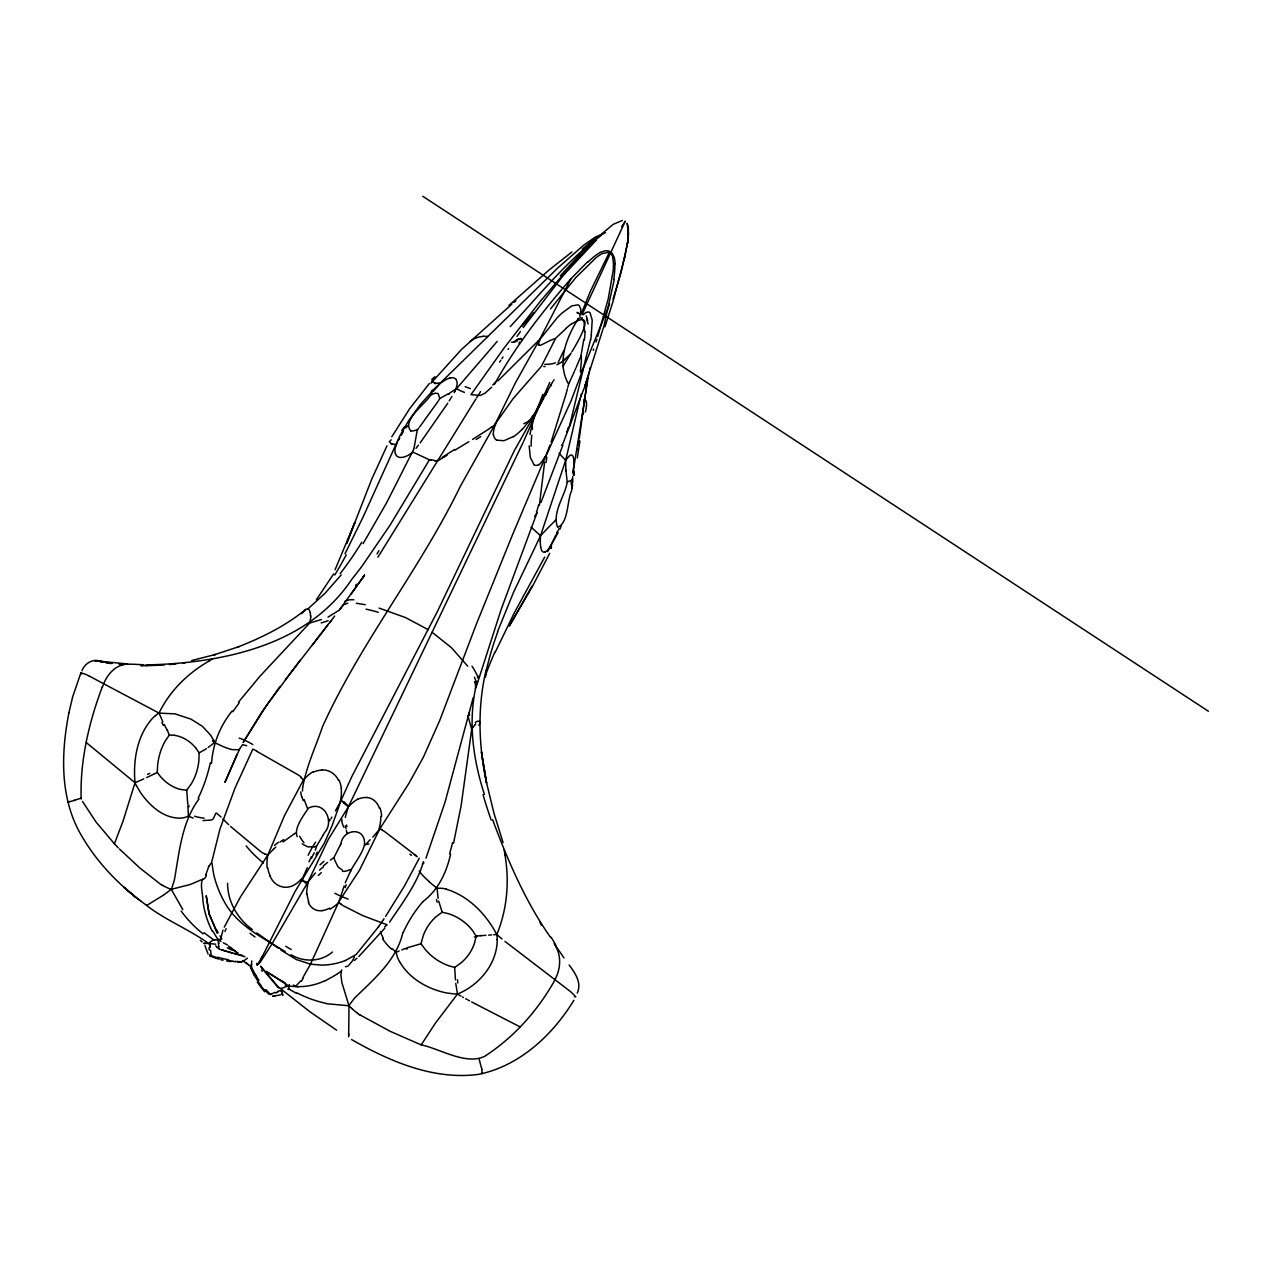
<?xml version="1.0" encoding="UTF-8"?>
<svg xmlns="http://www.w3.org/2000/svg" width="1272" height="1272" viewBox="0 0 1272 1272"><rect width="100%" height="100%" fill="white"/><g stroke="black" fill="none" stroke-linecap="round" stroke-linejoin="round"><path stroke-width="1.5" d="M567.773 457.713A14.358 7.982 -84.4 0 1 570.524 455.169L571.223 454.978A4.373 2.48 -85.7 0 1 573.211 456.918L573.72 459.415A20.909 11.766 -86.2 0 1 573.863 464.773L573.338 471.244M567.169 482.183C565.404 495.237 551.635 512.791 557.661 527.308C568.679 522.744 566.899 501.025 571.557 490.738M503.06 842.557L494.013 813.38L486.556 782.821L481.42 751.832L486.572 783.107C478.59 745.98 477.286 707.057 486.127 669.994M627.7 241.982L628.209 227.052L627.144 223.395M540.218 541.459L540.536 535.75L565.674 460.321L580.255 398.216M202.741 878.888C199.72 884.851 202.964 893.818 202.916 900.624A80.327 71.343 62.3 0 0 212.297 931.231M572.766 482.708L572.686 476.618M484.409 794.396C473.2 759.75 468.017 722.735 475.887 686.801M251.522 964.24L251.729 960.917M584.468 331.499L584.198 322.802L582.099 318.334M567.694 457.523L565.674 460.321L565.833 469.352M448.444 393.7L439.762 398.486L438.188 393.62L435.278 393.127L430.922 394.924L432.067 392.81M439.826 398.518L438.76 400.251M577.965 319.049C566.533 337.732 556.548 361.884 568.139 383.397M572.607 484.95L572.082 487.812L570.81 480.546L567.201 481.865L565.976 470.751M613.056 299.238L621.181 271.779L627.573 242.682L628.447 234.159L627.207 223.538M454.661 967.404L449.461 965.989A46.317 39.352 34.4 0 1 425.118 949.278L421.016 943.776L423.131 935.969A57.097 51.246 50.7 0 1 436.042 916.714L442.195 912.231L448.348 913.662A46.825 44.409 33.5 0 1 472.818 930.913L476.141 936.24L474.52 943.124A53.09 47.7 18.4 0 1 460.973 962.92L454.676 967.467L455.44 979.917M587.457 377.991L586.964 382.236M586.63 385.019L579.301 438.22M430.731 395.02C425.913 403.574 401.507 420.332 410.777 430.795M583.737 339.751L580.97 355.89M573.036 472.341L589.031 371.949M544.623 462.149L544.337 464.328A63.552 34.662 -85.2 0 0 544.114 466.268L539.376 505.366M573.322 470.386L573.052 472.294M591.289 334.902L592.227 320.051L590.049 312.769A3.466 2.83 73.7 0 0 588.109 312.006L586.026 312.578M614.265 279.506L604.009 325.823L584.579 387.006M628.13 238.341L627.08 245.973M467.858 715.564L471.689 729.222L461.164 805.462L453.579 843.129M577.313 457.984L579.921 441.05M587.473 261.937L570.937 278.822L539.36 340.069L515.462 382.761L495.253 423.926L460.512 485.983C420.014 569.363 360.755 642.249 322.531 726.63C315.695 747.03 305.932 767 302.625 788.29A30.639 21.942 -53.1 0 0 302.513 791.041M519.167 343.567L519.453 342.12M572.082 487.812L571.669 490.133M68.958 712.59L68.911 712.781C60.977 753.406 59.704 798.403 81.297 835.307L81.392 835.434C95.146 859.3 114.035 879.89 135.484 897.046L124.02 887.395L135.484 897.046M389.566 922.168C402.063 903.486 417.757 882.816 423.417 861.621M571.971 479.019L571.764 480.275M590.526 339.656L583.18 368.785L571.128 400.728L543.573 461.227L512.473 534.892L476.603 623.519L439.619 720.747L423.258 757.412L408.948 783.282L379.613 829.185L359.626 869.984L338.956 901.562L310.495 964.16L296.344 959.549L280.953 950.105M578.999 439.921L578.013 445.216M476.221 684.972L476.889 681.347M316.537 846.468L315.297 850.237M414.736 444.182L417.2 430.493L418.695 428.076M414.64 444.675L413.766 448.921M348.671 1036.791L348.989 1005.77L341.882 982.588L340.896 975.02L341.612 969.916M624.775 257.294L627.589 242.618M102.221 687.119C88.865 722.591 79.882 761.117 81.169 799.039M589.588 369.007L589.779 368.021M583.61 412.685L583.26 414.306M576.932 450.797L577.313 448.905M477.588 677.738L477.938 675.941M585.231 384.637L584.738 386.545M567.773 387.308L569.013 383.095M326.268 1003.672L348.989 1005.77A42.676 38.542 61.7 0 1 350.15 1003.91L354.347 998.361A69.372 63.123 55.4 0 1 356.001 996.692C375.161 978.025 396.8 959.565 402.874 932.503M211.518 763.375C212.949 744.056 219.802 726.28 232.092 711M413.686 449.334L386.815 502.392L363.124 543.621M68.911 712.781L72.663 696.786L80.947 672.761L86.48 674.669A55.889 18.953 17.4 0 1 88.499 675.702M238.484 702.144L259.933 676.259L309.668 623.026L310.734 617.874A20.988 17.522 -27.6 0 0 310.94 615.887M455.312 390.743L457.077 385.003A14.58 12.641 -4.1 0 0 456.68 380.694L456.012 379.454M625.427 254.686L613.04 301.337L604.963 326.809M205.603 875.263L208.608 867.027M580.763 396.164L581.256 394.129M567.407 388.755L566.231 393.286M566.008 394.097L551.158 441.893M473.216 697.597L445.041 802.203L425.977 858.171M350.563 871.05C353.918 864.165 361.868 854.482 364.364 845.371C366.654 826.371 342.915 828.374 340.912 843.924M561.127 525.94L560.03 529.041M450.574 854.212C446.329 873.117 438.156 890.05 422.702 901.8M542.921 394.336L534.256 416.628L530.297 432.639A51.262 42.564 72.1 0 0 529.995 434.579M476.507 686.005L501.375 608.811L537.197 512.314M569.125 427.63L582.926 370.581A28.62 14.612 -84.1 0 0 583.292 368.816M577.25 993.05C582.067 982.874 574.976 972.842 569.172 965.019M597.745 336.444L608.255 298.777L613.152 270.713A61.199 54.887 68.1 0 0 613.358 262.048M143.768 778.909L135.039 782.741L123.082 820.997L114.416 843.797L115.927 845.403M543.764 398.168L514.158 450.972L437.218 611.864L351.74 776.747L341.166 800.104L332.024 825.846L324.233 843.336L295.247 891.179L262.207 956.703M595.996 342.025L596.87 339.242M344.14 885.948L343.965 886.505A30.369 1.336 -72 0 0 342.597 890.495M593.293 350.356L593.738 348.973M523.301 442.052L348.385 806.782L345.761 815.432A28.477 17.045 -47.6 0 0 345.332 817.387M581.352 313.421L590.542 290.986L609.733 251.618M338.956 901.562L341.627 893.739A27.189 3.355 -71.3 0 0 342.597 890.813M584.293 387.801L562.812 443.88M485.204 677.324L486.397 674.065M199.036 798.895C182.135 821.696 179.447 850.586 174.757 877.871A69.928 59.1 76.9 0 1 174.264 880.319L172.133 887.22A42.946 37.317 73.4 0 1 171.259 889.287L163.961 894.804M497.495 631.707L513.522 592.339L540.187 536.498M549.965 445.089L545.481 456.855M345.253 882.784L350.372 871.511M562.876 445.216L540.934 502.551M580.43 357.305L576.232 367.242M222.998 930.102L221.042 937.559M609.558 304.135L583.18 368.785M557.057 532.189L556.595 533.302M549.774 382.395L523.826 440.891M497.193 939.579A50.498 45.84 31.2 0 0 496.843 934.475C507.083 909.575 509.547 881.814 505.032 855.325M558.122 362.584L563.798 350.484M555.912 534.924L550.013 547.055M575.755 368.355L575.008 370.057M335.061 569.761L354.745 522.681L346.684 543.446L371.774 479.099L386.974 445.836M302.498 878.427L306.377 869.73A27.237 1.638 -66.1 0 0 307.299 867.663M495.221 652.234L514.333 612.818L544.702 557.072M574.499 371.185L571.478 377.879M224.27 927.129L240.519 896.792L267.883 854.975L284.451 815.67L303.738 779.45M80.915 672.84L81.726 673.985M495.253 423.926L513.109 398.629L541.379 366.368L555.673 338.273L566.263 328.303M570.11 354.618L571.16 352.98M571.001 378.897L569.697 381.68M314.184 852.765L311.576 858.155M549.711 553.304L532.793 585.74L509.627 625.474M214.364 742.641A26.06 20.018 82.1 0 0 210.198 734.66L202.391 726.312L190.943 719.109L175.075 713.894L159.048 713.099L103.716 683.78C107.929 673.174 117.167 663.348 129.506 664.207A122.573 93.762 86.9 0 1 133.608 664.254L143.879 664.763M536.943 512.886L534.638 516.512M155.47 715.564A50.514 38.303 82.7 0 1 159.016 713.036C169.733 691.109 187.715 673.222 208.862 661.202M419.283 858.187L404.337 886.234L385.607 916.381M569.506 382.077L569.077 382.952M237.053 754.248L224.953 782.36L239.231 749.876M423.989 862.829L422.399 864.086M323.247 834.893L316.633 846.071L314.423 846.786M331.849 817.101L330.974 818.755M310.273 964.605L302.466 978.391M252.842 749.097L234.986 788.115L219.992 828.915L211.756 861.891L213.632 874.023A99.773 91.87 46 0 0 224.142 901.435C235.749 923.329 258.152 935.381 278.695 947.64M556.675 535.115L547.628 551.587M345.014 553.781L363.013 517.211L399.853 435.803L408.773 420.476L420.078 404.894L434.404 388.85L557.788 267.947L583.673 245.194L595.073 237.26L601.783 234.223M261.364 958.309L257.167 965.082L256.642 963.445M478.892 725.231L479.814 723.227A3.959 1.399 -54.1 0 0 479.973 722.003M339.894 845.801L333.995 857.519L334.695 860.063A19.191 7.966 70.9 0 0 334.886 860.54L338.082 866.995L342.375 870.096M581.924 314.884L625.283 221.153L621.706 226.734M401.205 435.31L403.383 431.462M243.079 742.546L261.682 712.256L280.079 686.419M551.428 384.7L550.633 386.163M340.53 801.63L336.317 809.246A28.525 2.178 -64 0 1 335.395 810.868M399.154 438.999L399.758 437.918M243.461 742.021L266.595 705.388L300.017 660.422M398.899 439.46L398.216 440.668M209.021 866.28L210.5 863.895A5.311 5.12 25.5 0 1 211.088 863.195M509.277 626.094L532.014 586.122M391.776 436.821L409.632 408.741L429.3 383.524M547.119 392.364L547.58 391.538M546.149 394.05L545.147 395.783M355.699 585.518L356.414 584.277M573.863 1000.317C552.589 1035.185 519.024 1066.524 477.843 1074.474C433.116 1080.135 389.534 1061.277 351.517 1039.51M360.183 1015.024L390.202 1031.338L421.191 1044.869L435.278 1023.34L457.475 994.084A63.266 56.874 26.4 0 0 459.097 993.416C478.304 984.83 494.14 966.927 496.859 945.653A41.038 37.111 33 0 0 497.129 942.027L497.161 939.579M454.978 391.299L454.168 392.698M362.615 578.283L364.523 575.008M397.341 442.163L395.083 448.523A16.345 14.294 9.9 0 0 395.338 453.611M431.224 460.321L429.427 459.812L390.106 525.082L361.964 566.231A509.929 390.377 -89.5 0 1 351.851 579.205C307.395 646.255 221.201 663.221 146.296 664.938M376.989 553.94L378.913 550.744M377.911 557.2L475.935 398.931M558.09 532.873L557.184 534.32M81.965 670.773C84.652 663.666 92.029 658.801 99.598 660.947L94.653 660.645L127.582 664M333.63 573.926L316.41 599.684M451.91 396.482L451.21 397.627M494.315 384.573C515.462 346.334 542.254 311.64 570.937 278.822M571.971 351.66C576.836 343.392 598.921 307.268 571.525 324.026M438.188 401.189L419.601 426.995M450.654 398.549L449.207 400.871M476.014 687.182L475.267 688.168M447.744 403.208L420.173 442.879M476.714 397.691L478.272 395.226M479.051 394.002L480.593 391.553M323.279 834.909A78.88 55.475 -43.8 0 0 324.233 832.969C334.79 822.125 324.726 800.136 308.54 808.038C304.215 814.621 293.466 828.136 297.187 836.642M552.827 381.648L533.159 415.912L523.412 428.123A51.373 45.601 52.7 0 1 522.14 429.411M348.385 806.782L328.255 839.472L307.983 882.021L271.604 944.555L260.235 962.3L257.405 965.082L256.737 963.508M553.431 380.71L554.035 379.803M562.812 366.622L570.047 354.665L564.498 359.42M499.642 362.075L500.771 360.358M501.899 358.656L503.012 356.971M549.695 547.358L548.486 549.059A16.107 10.319 86.7 0 1 545.132 552.032M384.033 918.718L382.904 920.387M508.085 349.418L508.641 348.592M382.618 920.801L381.075 923.043M380.789 923.44L379.008 926M517.068 336.333L517.625 335.522M518.197 334.727L520.439 331.531M351.295 593.817L364.492 575.246L339.322 610.083L328.033 617.127M330.179 820.027L329.496 820.838M378.738 926.382L377.911 927.527M523.237 327.572L563.273 275.436L596.091 240.313M473.025 727.393L474.679 725.135M377.641 927.908L356.128 954.541L345.491 960.455M472.723 727.822L471.689 729.222M300.669 981.014L295.788 986.166L293.371 985.084M301.496 613.692L306.011 609.32A3.959 3.196 -62.1 0 1 307.713 609.065M550.538 308.873L575.85 277.535L596.075 257.691A54.171 48.272 70.4 0 1 602.34 253.525L610.099 252.047A5.247 4.675 69.4 0 1 612.23 253.414L614.36 257.66L615.235 263.733M418.424 445.184L415.992 448.364M339.64 609.686L343.488 604.852L347.797 603.135M329.782 622.676L334.647 616.03M285.437 679.661L327.699 625.061M331.181 620.561L312.467 644.92M449.716 378.102A20.893 17.999 -3.5 0 0 444.85 380.249L440.351 383.238L433.243 391.251M555.657 520.121L550.49 525.384M341.15 574.96L324.885 593.452L307.713 609.081M384.812 928.194L358.847 956.496M430.954 383.238L461.402 349.562L511.885 304.119M405.832 427.98L408.058 425.516M449.525 393.127L456.457 388.739L497.209 341.405M379.613 829.185L374.397 835.338A30.703 6.932 -59.3 0 1 372.791 837.103M562.351 444.532L561.493 445.391M560.332 275.801L582.671 251.284L600.766 235.415M174.073 735.28L169.335 735.041L165.344 740.829A53.154 36.999 86.9 0 0 157.712 764.17L157.235 772.39L160.574 776.715A46.396 33.374 73.7 0 0 181.753 789.642L186.682 790.182L191.229 783.965A57.097 47.255 74.8 0 0 198.829 761.228L199.163 752.849L206.398 748.747M510.279 326.618C539.169 295.104 566.533 261.523 600.511 235.256M239.581 749.001L242.586 744.692L246.704 745.71M421.191 1044.869C439.937 1048.748 465.806 1065.38 484.553 1056.396C512.998 1038.016 536.466 1012.067 553.336 982.811A107.087 96.608 37.6 0 0 554.958 979.551C560.634 969.121 561.62 956.003 555.292 945.573M497.893 380.932L537.992 341.135M491.644 387.229L485.045 393.159L480.244 395.465L470.958 394.67L503.998 348.162L540.505 301.051L570.667 265.737L595.948 240.233M273.575 849.139L267.883 854.975A44.854 43.296 29.7 0 0 267.104 867.806M209.975 942.393L210.516 941.868A6.026 0.986 -40.8 0 0 210.914 941.471M365 845.26L370.136 839.695M433.068 379.31L431.542 381.775L435.151 383.079M354.363 960.535L356.907 958.245M602.006 233.65L613.231 224.349L622.326 220.438M582.29 249.026L593.706 239.645L600.718 235.59M508.991 305.344L548.661 270.332L571.891 251.983M549.87 525.94L540.536 535.75L531.124 527.149M327.572 862.448L323.358 865.866M155.502 715.643L153.88 717.026A40.911 31.1 82.1 0 0 151.575 719.332C137.265 736.106 133.29 759.4 134.848 780.881A63.218 46.031 83.8 0 0 135.055 782.725M330.386 860.126L333.677 857.71M531.569 419.251L531.124 419.601A22.324 20.734 49.8 0 1 529.088 421.016A42.946 39.909 51.8 0 1 528.007 421.636L523.826 423.719M513.92 302.482L515.939 300.86M211.168 745.154L214.491 742.578L222.377 746.235A67.559 45.713 -14.9 0 0 231.901 749.59L238.341 749.749A2.465 1.622 -14.9 0 0 239.613 749.001M210.278 745.837L208.147 747.459M332.437 952.013C320.989 961.982 303.849 962.491 291.034 954.716M491.739 426.851L489.609 428.457A65.174 55.809 -6.1 0 1 488.082 429.538L472.548 439.412M305.757 609.447C285.421 626.031 261.666 637.749 237.323 647.225L239.025 646.605L213.919 654.921L215.365 654.476L191.738 660.518M163.627 895.059L147.361 905.028M247.468 958.134L244.971 959.963A25.043 22.848 46 0 1 244.033 960.567L243.095 961.107M293.625 834.305L283.004 841.969M470.099 341.294L470.751 340.832M341.246 971.14L337.7 973.621M471.165 340.53L472.31 339.735M212.742 658.721L209.021 661.09M294.007 834.05L295.502 833.128M337.43 973.811L333.98 976.006M201.676 879.62L190.244 884.501L171.291 889.303A45.935 39.178 -82.9 0 1 168.206 888.174L163.277 885.853M447.41 454.899L445.47 456.107M242.841 961.028L242.3 961.362A13.34 10.923 35.5 0 1 241.728 961.727L242.761 961.266M513.284 436.566L503.919 440.716L496.875 440.176M455.058 450.097L468.78 441.718M333.455 976.324L325.171 980.76M443.928 457.046L438.442 460.543M442.195 912.231L438.681 901.005M600.925 235.05L605.488 232.617M391.188 439.794L389.28 441.813L391.538 443.674M153.912 774.06L157.235 772.39M153.514 774.266L146.741 777.574M600.13 252.524L605.011 250.743L608.477 250.95A5.183 4.643 68.2 0 1 610.56 252.349L612.5 256.165L613.374 262.048M513.904 341.627L517.418 339.99M417.327 429.57L415.849 430.175A10.812 9.095 11.3 0 1 410.777 431.001M69.324 801.424L68.02 802.155L72.599 800.883M274.927 992.335L272.701 993.416A7.028 6.201 85.4 0 1 270.809 993.989M199.163 752.849L195.856 748.159M288.251 985.927L288.792 985.975M287.742 986.166L287.059 986.484A7.282 2.671 -24.2 0 1 286.105 986.881M384.669 926.859L387.133 924.808L362.949 915.713L343.138 905.696A26.092 21.179 -51.1 0 1 340.769 903.788M350.913 869.476L348.449 870.239A24.232 16.79 71.7 0 1 342.534 871.336M401.761 949.914L405.227 948.483M399.17 950.979L396.18 952.187L391.903 948.499M554.91 338.591L551.778 339.831A40.72 40.418 32.8 0 0 549.138 341.007L541.188 345.014A4.691 3.593 -23.1 0 1 540.139 345.284L538.756 344.919M406.595 947.942L421.016 943.776M545.1 551.937L544.019 552.175A4.913 3.101 88.7 0 1 541.538 550.204L540.632 547.151M580.859 372.505L580.477 371.726A4.691 1.67 -79.2 0 1 580.477 370.74L581.272 362.059A40.704 34.01 -69.2 0 0 581.399 359.213L581.352 358.036M73.538 800.581L80.756 798.26M211.502 955.988L210.373 956.337M284.69 987.358L282.4 988.042A5.152 5.008 -56.1 0 1 279.411 988.09M321.371 619.543L309.668 623.026M516.209 339.815L519.389 338.75A7.902 1.876 -58.5 0 1 519.882 339.688M212.79 939.785L214.332 939.897M277.391 991.365L279.077 990.968A8.952 1.924 -9.4 0 1 280.428 990.602M449.716 378.134L452.117 377.736A4.452 3.848 -3.4 0 1 456.092 379.422M275.213 995.706L272.653 996.262L280.397 994.911M314.168 846.834L307.57 846.818L302.148 843.845M215.604 944.158L206.795 943.347M345.38 966.752L347.606 966.259A2.862 1.876 -39 0 0 348.29 965.877L352.217 961.155A30.194 29.415 34.3 0 0 352.662 960.424L353.918 957.896A5.231 4.452 -85.8 0 0 354.379 957.085M146.455 905.298C165.424 920.276 190.8 930.134 209.626 944.253M142.798 665.828L148.76 665.097M205.428 943.442L206.541 943.379M182.771 663.125L185.14 662.823M142.146 665.892L140.572 665.638M175.949 663.936L169.494 664.572M477.731 936.001L479.989 935.763M477.27 936.049L476.157 936.16M480.768 935.683L485.92 935.302M493.711 934.745L496.78 934.491L498.195 935.699M491.676 934.904L488.607 935.127M440.351 383.238L438.602 383.285M164.438 664.986L145.692 665.765M322.07 910.72L319.479 910.72A15.852 12.927 88 0 1 308.524 903.056M436.455 461.021L434.849 461.005M321.721 769.894L322.484 769.878A16.949 15.995 44.1 0 1 336.969 777.605L338.575 780.388M483.217 336.174L488.019 336.444M438.442 383.285L435.835 383.158M203.647 943.395L205.38 943.427L203.949 943.395M237.928 962.173L241.569 961.727L235.336 961.457M297.95 986.881L288.951 985.991M545.068 366.559L543.748 366.495M366.765 797.496L365.414 797.48A28.191 23.898 79.4 0 0 357.655 799.293M395.528 444.58L392.189 443.928M217.814 940.04L214.73 939.674M522.108 339.704A7.123 3.323 -66.3 0 0 521.806 339.465L520.518 339.226A40.974 20.209 84.1 0 0 517.37 339.656M356.319 603.23L365.287 604.693M108.152 662.871L111.777 663.316M119.027 664.191L122.653 664.636M203.011 820.567L211.454 820.027A3.737 2.623 -23.1 0 0 213.41 818.564L215.715 813.38A1.972 1.447 64.3 0 1 216.574 813.158L221.042 817.006M233.221 961.219L228.706 960.535M230.645 961.584L226.543 960.948M577.901 312.658L576.947 312.419L579.285 313.834M103.175 661.949L99.645 661.329L103.382 662.076M106.721 662.553L112.047 663.475M310.495 964.16L321.514 965.114A99.773 82.028 80.3 0 0 345.507 960.487M214.793 939.69L214.873 939.706A3.291 0.875 5.1 0 0 212.853 939.992M244.94 956.719L221.042 949.675L224.476 950.725M102.984 661.885L99.121 661.09L110.362 663.443M106.848 662.68L110.712 663.475M242.539 955.415L238.898 954.604M223.045 960.249L220.803 959.724M236.147 953.952L233.921 953.396M446.218 889.192C468.589 895.949 486.095 914.171 496.78 934.491M232.267 952.967L229.04 952.092M379.104 608.096L405.593 617.604L428.251 629.704M227.513 951.647L224.699 950.788M217.607 957.943L212.026 955.924M429.427 459.812L413.018 452.18L408.487 455.106A21.401 19.048 9.6 0 1 402.954 457.3L400.346 457.459A4.977 4.388 8.6 0 1 396.228 455.36L395.449 453.595M215.493 958.15L210.961 956.258M574.372 996.644L575.739 996.787L571.51 992.478A59.53 25.329 35.4 0 0 570.238 991.381L504.984 941.407M464.471 392.444L459.78 390.425M459.542 390.313L456.616 388.819M136.438 785.587L140.159 791.979A45.553 34.662 80.3 0 0 141.256 793.585C150.319 806.384 164.104 818.564 180.672 818.135A32.261 25.027 79.6 0 0 188.479 816.083L192.406 817.801A45.092 34.726 -35.2 0 0 193.106 818.087M88.547 675.671L103.716 683.78M300.43 879.842L300.749 880.001A43.407 43.232 -81.4 0 0 302.577 880.86M296.837 993.496L288.601 988.948M227.577 945.064L223.252 942.759M475.41 1003.894L520.105 1026.917M474.885 1003.624L471.705 1001.954M382.061 830.075L383.81 831.061A32.023 19.064 67.3 0 1 384.875 831.761L416.326 855.881M469.591 1000.841L468.541 1000.285M467.508 999.728L465.679 998.743M463.437 997.502L462.547 997.01M219.754 940.787L220.978 941.487M284.976 983.002L266.405 971.49M256.896 751.386L297.743 774.648A31.705 23.77 28.2 0 1 299.461 775.793L301.178 777.049M461.005 996.135L457.475 994.084L455.758 983.415M283.783 982.731L266.214 971.538M285.182 951.551L279.284 948.006M341.007 800.788L343.44 802.33A46.651 35.473 34.6 0 1 344.251 802.918M336.587 1030.161L309.716 1011.606L280.953 988.98M422.765 196.27L1208.4 711.239M432.146 632.264L451.385 647.639L467.746 666.194M345.475 803.666L347.51 805.049M213.283 939.658L203.997 932.646M146.375 905.251L135.389 896.967L141.033 901.307M278.695 948.451L256.801 932.933M135.039 782.741L86.305 742.578M243.588 961.266L248.342 964.733M229.055 946.861L237.8 953.332M228.737 946.145L237.864 953.014M269.219 994.45L265.069 990.427M565.611 460.273L559.06 453.309M446.249 889.064A26.092 23.882 36.5 0 0 437.059 888.349L428.966 881.639M287.393 985.132L282.495 981.3M252.206 929.434C237.514 918.797 227.593 901.61 227.577 883.277M246.116 962.761L250.409 966.275M502.043 938.974L500.437 937.623M499.88 937.146L498.767 936.192M306.854 884.056L306.393 883.658A16.6 14.66 -59.8 0 1 302.068 878.713M533.906 464.455L530.329 457.459L529.152 445.884M269.903 993.861L265.959 989.632M200.34 940.342L202.041 941.916M351.692 1008.489L356.526 1012.512A47.144 45.363 47.7 0 0 357.639 1013.132M230.566 826.466L261.317 852.065A26.537 26.458 75.9 0 0 264.592 853.878M278.632 987.454L260.601 966.179L261.348 967.308M228.801 824.797L224.556 820.663M277.582 986.833L261.635 967.722M224.333 820.44L222.966 819.041M119.409 848.981L139.713 867.886L159.97 883.786A77.528 65.715 -86.2 0 0 162.26 885.423M118.248 847.788L116.309 845.801M114.416 843.797L96.147 822.157L82.489 801.424M261.38 970.075L262.318 971.188M281.494 994.084L282.909 995.292L282.416 993.193M261.523 986.182L260.06 984.258A89.247 85.288 -83.7 0 1 258.963 982.779L253.987 974.893M182.834 909.655L171.291 889.303M217.591 938.847L218.291 941.407A7.25 5.327 75.8 0 0 218.275 942.409M554.115 943.586L564.005 957.911M258.963 980.378L256.292 976.339M217.21 938.291L212.71 931.024M551.205 548.343L551.38 546.086M492.598 819.661C507.878 860.683 525.368 901.562 550.633 937.528M419.188 871.034L421.509 874.103A72.345 62.408 44.4 0 0 429.109 881.48M215.779 945.748L217.067 947.672M281.796 990.268L282.352 992.923M383.285 938.402L380.392 931.867M255.068 974.4L251.57 967.181A13.928 12.529 75 0 1 251.602 966.529L251.49 965.559M217.448 932.885L208.958 913.439L206.223 895.711L209.18 914.314L208.958 913.439L217.019 932.917M216.304 929.498L218.148 932.71M219.992 935.938L221.821 939.149M399.599 961.616C408.996 978.152 426.692 988.487 444.882 992.605A45.697 40.974 34.6 0 0 446.854 993.003L454.327 993.941A60.388 53.647 33.2 0 0 457.475 994.036M307.49 808.436L304.119 799.5M253.859 974.654L250.87 968.31M481.627 1072.948L482.199 1073.663L481.754 1069.514M164.199 724.42L167.141 730.112M551.046 548.057L550.649 546.833M162.816 721.717L159.048 713.099M204.935 945.525L207.988 953.873M269.855 875.979L272.224 880.081A15.677 14.564 40.9 0 0 284.769 887.236M474.488 677.181L476.428 682.396M167.538 730.955L169.335 735.041M308.81 902.834L308.237 901.53M539.726 921.357L541.363 925.301M379.485 808.324L378.595 806.178A16.965 14.278 89.3 0 0 366.765 797.465M289.142 988.455L288.346 985.895M346.922 832.906L346.382 830.552M479.226 1059.433L481.42 1067.924M586.217 315.822L587.664 320.687M586.63 318.62L588.125 324.026M218.832 946.368L218.371 943.554M345.428 826.005L346.048 828.851M584.055 399.392L584.548 402.604M573.704 473.9L574.133 475.092M209.912 945.732L210.23 947.354M186.682 790.182L187.827 804.54M573.608 473.375L573.354 471.515M438.109 898.366L437.091 888.46M580.541 308.985L579.619 306.298A3.371 3.021 49.1 0 0 578.013 304.835L571.796 305.9L562.081 313.007A135.722 121.858 48.5 0 0 557.168 317.777L539.36 340.069A28.684 24.025 -10.2 0 0 538.04 341.182M504.173 849.76L504.968 854.879M574.117 474.869L573.831 471.928M188.447 816.02L187.843 806.003M210.611 950.168L210.866 952.887A7.012 6.614 62.8 0 0 211.406 955.049M532.459 429.38L532.189 424.371M581.304 355.778L581.352 357.75M628.273 227.577L628.447 234.127M339.274 901.991A44.886 37.095 -87.5 0 1 329.877 909.178M340.689 903.899A14.167 11.432 -58.3 0 1 338.67 901.832M329.543 908.176A32.07 25.694 -81.9 0 1 322.07 910.609M308.683 901.307A22.371 18.11 84.8 0 1 307.156 894.089M306.616 894.121A38.701 33.597 86.2 0 1 308.349 882.164M302.672 880.653A13.086 12.879 42.8 0 0 307.983 882.021L313.914 874.675A27.284 15.852 -45.3 0 1 315.44 872.99M302.99 978.677A64.347 60.038 -4.8 0 1 301.194 981.332M288.521 986.038A7.028 4.913 77 0 1 289.332 984.544M285.214 984.703A24.041 4.579 30.9 0 1 286.089 985.371M325.107 980.601A80.327 69.308 65.1 0 1 297.918 986.643M351.724 1008.442A46.126 44.774 49.2 0 1 349.021 1005.739M399.488 961.664A32.213 29.32 34.9 0 1 396.149 952.187M391.426 949.039A54.267 52.184 51.8 0 1 382.586 938.863M326.316 1003.417A125.101 119.25 84.4 0 1 297.091 992.955M282.018 990.538A9.031 6.439 -81.6 0 1 282.352 989.95M281.033 991.604A11.114 4.913 -8.8 0 1 281.955 991.476M481.627 1067.828A34.153 13.165 79.6 0 1 481.961 1069.434M545.084 456.473A37.174 28.127 83.6 0 1 539.074 464.789M546.07 462.499A59.879 34.423 -85.4 0 1 546.865 457.395M538.915 464.503A7.25 5.565 80.9 0 1 533.827 464.741M531.092 446.186A75.62 58.369 76.5 0 1 531.823 435.215M534.256 416.628A25.027 23.166 35.5 0 1 531.537 419.203M538.565 504.857A25.567 12.545 -85 0 1 536.402 512.06M471.992 666.226A75.811 40.036 29.7 0 1 478.272 677.865M474.536 681.649A23.341 9.651 39.2 0 1 475.537 686.88M469.591 715.055A93.715 88.961 -79.5 0 1 469.082 712.924M474.679 725.135A20.32 8.825 -73.6 0 1 475.696 723.879M475.331 722.496A17.061 9.922 -87.8 0 1 477.334 721.256M477.795 721.526A5.358 2.147 -66.1 0 1 479.449 721.335M486.381 670.058A379.93 351.756 32.1 0 1 497.765 631.802M585.836 381.807A13.054 5.358 -44.2 0 1 586.503 383.731M614.917 263.717A90.582 80.931 69.3 0 1 613.724 279.363M585.692 400.171A16.727 5.533 -69.7 0 1 585.438 411.89M263.463 863.02A72.981 44.806 40 0 1 246.164 845.928M255.004 936.987A96.926 64.347 45.1 0 1 250.043 933.298M343.997 803.379A14.262 11.225 34.7 0 1 348.13 806.941M348.496 806.893A45.983 39.241 74.7 0 1 357.607 799.245M302.275 878.205A38.717 36.538 60.8 0 1 293.323 885.503A22.117 20.845 52 0 1 285.485 887.315M270.173 875.852A32.42 30.782 38.7 0 1 267.74 867.743M267.899 854.879A14.167 13.913 3.2 0 1 264.671 853.735M208.417 866.884A30.194 25.297 -81.2 0 1 208.831 866.137M206.016 875.12A6.296 3.45 -21.3 0 1 203.393 879.318M220.692 939.054A7.012 3.037 -19.4 0 1 219.07 940.31M218.673 939.134A24.057 6.296 29.4 0 1 220.199 939.976M224.921 931.486A64.347 38.907 -77.3 0 1 226.098 928.655M204.156 818.166A56.795 40.036 -24.2 0 1 194.489 816.211M210.119 942.441A9.079 2.623 -38.4 0 1 209.578 942.965M211.868 941.057A4.754 3.101 88 0 1 212.837 939.928M203.091 933.871A125.101 118.964 -70.8 0 1 181.133 911.022M102.301 687.182A107.087 83.046 80.3 0 1 103.795 683.859M74.921 800.263A36.125 1.526 -17 0 1 73.935 800.597M531.76 419.649A25.138 20.813 83.1 0 1 532.571 415.658M522.108 429.38A74.619 66.303 48.8 0 1 513.443 436.757M496.764 440.335A7.25 6.439 37.2 0 1 493.536 434.77M493.154 434.722A37.174 33.692 33.4 0 1 495.651 424.101M495.476 424.117A56.127 49.958 0.6 0 1 491.962 427.074M328.096 620.72A94.541 67.686 -54.5 0 1 321.164 622.914M344.95 601.259A23.516 10.876 25.3 0 1 353.823 599.764M366.082 609.161A79.277 29.749 16.5 0 1 378.197 612.23M480.737 436.678A173.008 9.524 -30.7 0 1 476.094 439.508M442.306 457.411A25.122 1.67 -31.6 0 1 454.724 449.413M445.677 455.933A12.482 0.843 -34.4 0 1 444.167 456.855M438.172 460.353A7.187 3.641 16.4 0 1 436.217 460.718M434.706 460.464A18.667 11.4 25.4 0 1 431.224 459.733M361.789 542.238A379.93 291.717 87.6 0 1 340.165 573.672M308.603 609.304A5.358 4.325 -62.2 0 1 310.114 612.675M310.384 612.834A16.949 14.294 -31.8 0 1 310.336 615.902M431.844 379.342A34.583 12.863 -18.8 0 1 434.992 376.719M587.759 262.286A85.24 75.97 72.1 0 1 600.082 252.428M517.466 340.769A20.098 10.128 30.2 0 1 511.519 342.248M520.773 338.257A16.472 3.848 -59.2 0 1 521.186 339.29M472.373 339.831A16.727 11.512 -29.2 0 1 483.137 336.428M291.193 949.484A95.273 53.71 46.5 0 1 285.803 946.32M348.115 899.081A72.981 31.1 39 0 1 334.902 893.326M262.032 956.751A51.341 7.362 -61.4 0 1 261.205 958.325M531.998 424.371A27.094 22.991 82.1 0 1 532.125 420.364M340.499 801.074A14.024 10.287 79.6 0 1 344.95 802.409M341.278 788.513A45.951 41.753 55.7 0 1 340.34 801.567M344.76 803.141A45.124 29.622 65.4 0 1 345.475 803.602M379.613 828.931A15.9 11.035 85.6 0 1 382.125 829.694M380.853 816.401A37.333 29.081 86.2 0 1 379.088 828.915M414.37 854.514A72.075 1.67 37 0 1 417.264 856.756M409.902 854.1A24.359 0.938 36.3 0 1 411.556 855.341M452.546 842.732A336.492 295.438 57.4 0 1 449.604 853.798M232.856 711.716A336.492 282.479 70.4 0 1 239.184 702.844M239.168 738.094A25.17 6.233 33.1 0 1 252.842 744.549M257.262 751.418A72.075 0.89 29.4 0 1 253.764 749.447M300.78 777.526A15.932 13.213 25.2 0 1 303.308 779.752M303.96 779.625A37.349 34.694 38.4 0 1 313.119 771.738M551.142 937.257A103.509 96.275 28.1 0 1 555.848 945.334M551.46 547.087A13.642 3.005 -85.8 0 1 551.348 546.674M485.983 673.89A459.065 420.11 37.7 0 1 494.903 652.075M568.298 427.535A91.091 39.686 -70.7 0 1 566.755 432.385M583.005 368.228A16.425 5.327 -77 0 1 580.843 372.314M573.354 474.869A33.136 4.134 89.4 0 1 573.227 473.566M574.213 471.864A20.972 3.848 -85 0 1 574.165 471.387M538.597 344.935A16.425 12.354 -27.1 0 1 539.789 340.133M495.985 381.727A91.091 7.855 -44.4 0 1 492.709 385.034M470.449 388.628A49.719 24.279 27.4 0 1 465.17 386.64M346.238 554.846A459.065 364.317 81.6 0 1 334.759 575.024M391.887 444.278A13.642 9.524 -26.3 0 1 391.235 443.992M435.549 383.699A20.972 14.056 -24.3 0 1 434.833 383.603M348.846 1035.026A29.049 9.969 -87.1 0 1 348.528 1033.675M360.103 1015.167A78.117 75.255 48 0 1 357.464 1013.402M136.374 785.635A60.42 45.331 79.6 0 1 134.959 782.789M163.341 885.709A47.398 40.148 -86.4 0 1 162.387 885.137M491.183 820.074A530.36 500.103 28.9 0 1 483.026 794.714M380.042 808.038A25.599 21.036 87.5 0 1 381.648 816.386M313.357 772.136A25.345 23.468 33.1 0 1 321.737 770.085M339.036 780.197A28.509 27.046 47.9 0 1 341.405 788.481M585.12 331.595A112.715 100.504 71.2 0 1 584.325 339.894M578.108 319.367A5.406 4.738 73.8 0 1 582.131 317.873M566.151 328.16A117.056 105.751 64.9 0 1 571.446 323.899M555.451 362.838A25.329 18.444 14.1 0 1 544.782 364.349M564.784 359.706A51.278 43.169 22.7 0 1 556.882 364.778M521.806 326.284A822.348 82.41 -46.1 0 1 533.954 312.674M232.172 950.152A83.698 41.149 34 0 1 227.322 947.847M264.656 991.763A81.201 51.834 64.5 0 1 257.294 982.127M256.515 976.133A80.613 51.182 63.9 0 1 255.306 974.209M264.894 990.602A75.191 71.216 -88.4 0 1 262.048 987.279M210.436 956.496A5.597 5.263 15.7 0 1 209.451 954.572M219.197 959.183A75.191 70.835 87.5 0 1 216.208 958.261M235.384 961.712A80.613 60.659 34.7 0 1 233.253 961.473M228.61 959.772A81.201 58.528 32.2 0 1 217.671 957.196M289.396 988.583A3.291 1.145 37.8 0 1 287.774 989.107M347.447 833.462A5.47 2.369 50.9 0 1 347.272 833.065M339.878 845.673A78.88 17.236 -66.2 0 1 340.896 843.781M303.929 842.636A23.834 16.059 43.9 0 1 299.651 836.261M403.16 932.646A153.483 138.489 42.8 0 1 422.733 901.832M210.341 762.85A153.483 120.379 79.9 0 1 198.178 798.18M174.073 735.264A46.841 37.476 -88.7 0 1 195.888 748.111M540.711 547.119A21.751 13.992 89.8 0 1 540.33 541.459M583.371 314.74A33.978 27.793 70 0 1 585.915 312.403M591.416 334.949A145.596 119.409 75.4 0 1 590.653 339.704M580.748 309.017A33.978 29.765 50.9 0 1 579.825 316.553M251.57 965.464A25.043 20.447 79.4 0 1 251.586 964.256M275.515 992.987A16.536 11.846 1.9 0 1 277.853 992.128M251.188 966.195A25.424 18.19 69.4 0 1 251.109 964.86M250.6 967.61A13.451 9.461 69.6 0 1 250.52 966.911M271.699 993.845A7.998 5.883 -85.3 0 1 270.093 994.609M209.021 947.656A16.536 6.742 82.5 0 1 209.308 950.041M210.055 945.732A8.952 1.574 76.3 0 1 209.816 944.476M286.025 985.975A12.148 4.945 -24.1 0 1 285.198 986.277M279.172 987.485A5.406 3.896 -86.4 0 1 278.234 987.549M219.102 949.071A5.422 5.056 14.1 0 1 217.83 947.179M219.897 949.294A5.136 4.849 -56.2 0 1 218.45 946.447M218.959 943.442A12.227 9.222 74.3 0 1 218.864 942.457M559.028 528.611A28.636 26.903 -78.4 0 1 557.216 532.3M572.177 482.645A30.767 24.963 26.5 0 1 572.193 484.87M565.738 470.799A49.688 45.315 -67.9 0 1 565.579 469.4M449.493 393.748A49.688 27.348 -51.3 0 1 448.38 394.336M431.272 391.522A30.767 19.859 73.7 0 1 432.639 390.138M401.841 430.429A28.636 27.571 -84.6 0 1 404.575 426.788M406.213 949.151A41.722 7.568 -20.4 0 1 407.422 948.658M437.186 902.246A42.246 28.223 -68 0 1 436.455 899.558M457.793 982.97A48.209 27.889 86.5 0 1 457.491 979.726M476.316 936.908A39.877 2.512 -6.1 0 1 474.313 936.892M480.418 935.556A43.296 7.33 -12.2 0 1 481.198 935.477M213.919 740.129A42.246 3.991 -42.9 0 1 212.519 741.274M188.956 806.734A41.722 9.445 86.5 0 1 188.94 805.43M163.404 725.406A39.877 15.725 66.1 0 1 161.894 722.48M167.252 730.033A43.296 22.578 69.1 0 1 167.65 730.875M149.73 773.344A48.209 6.455 -27.3 0 1 147.536 774.362M345.237 887.586A33.819 10.303 -77.7 0 1 346.175 884.756M350.754 871.097A18.667 11.305 -47.7 0 1 350.579 871.495M319.956 864.865A41.435 6.137 -38.2 0 1 324.01 861.303M319.542 870.096A40.609 12.211 -43.5 0 1 323.406 866.836M318.302 875.518A34.058 13.499 -44.4 0 1 321.275 872.656M368.88 843.893A31.466 5.804 -56.7 0 1 367.211 844.37M343.965 827.325A31.625 18.969 -47.6 0 1 341.771 819.184M346.477 825.051A37.874 6.71 -89.2 0 1 346.89 826.53M337.7 807.958A31.609 2.512 -64.2 0 1 338.352 806.416M329.337 819.311A37.874 11.337 -23.2 0 1 328.494 820.361M317.285 852.065A41.435 26.14 -80.6 0 1 315.981 854.768M308.985 861.812A40.609 10.065 -69.8 0 1 311.37 856.787M308.158 855.277A34.09 5.136 -68.2 0 1 315.647 842.128M301.687 796.701A31.498 21.592 -56.9 0 1 300.78 791.9M303.34 800.66A30.194 15.773 -73 0 1 301.989 796.972M273.591 849.139A27.268 16.934 -38.2 0 1 275.865 847.072M274.386 845.435A30.321 16.949 -38.3 0 1 278.663 842.255M280.11 841.969A33.819 7.568 -36.3 0 1 283.783 839.552M578.347 318.398A6.487 0.859 -72 0 1 578.06 319.94"/></g></svg>
